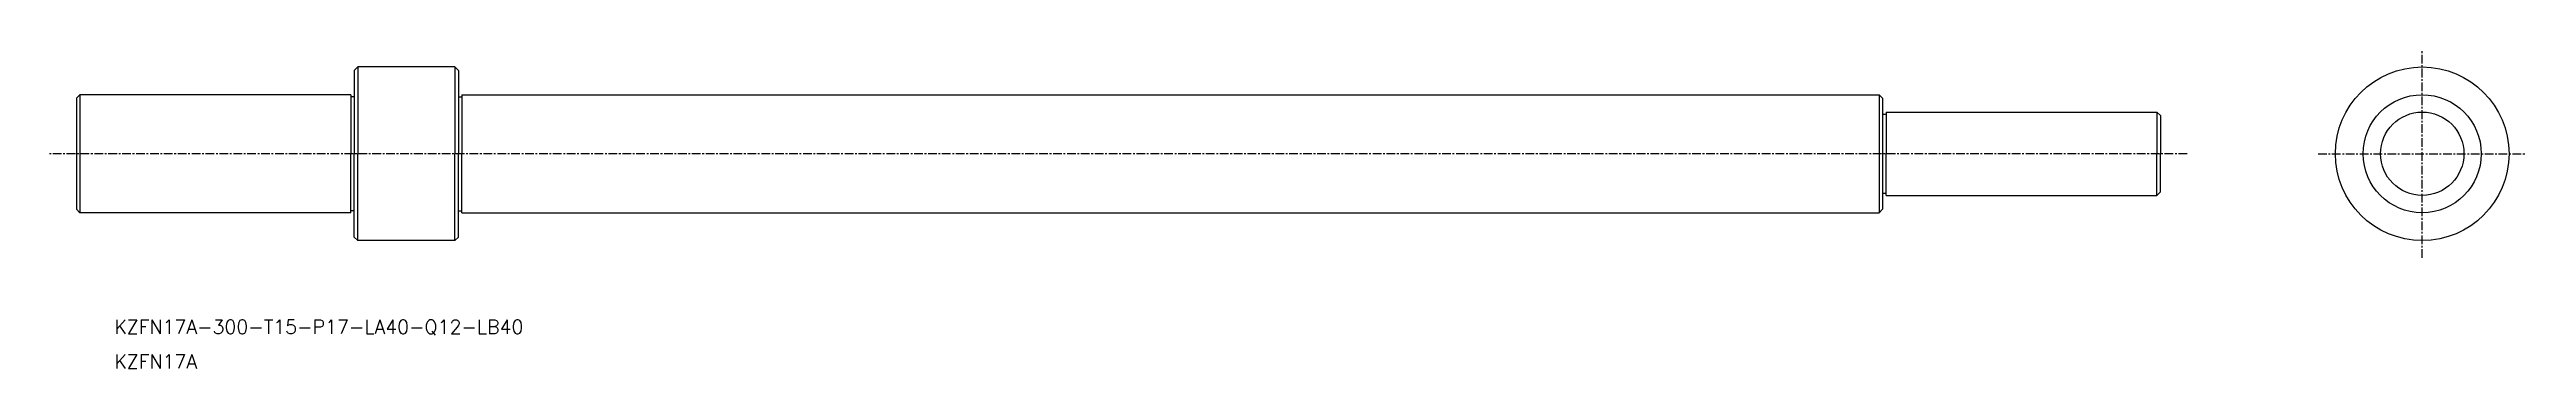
# Model space of a CAD drawing. Extents: x -21507 to -19844, y 30600 to 31865.
# Drawn here: x -21507.2 to -21150.7, y 31819.1 to 31865 of the extents above; entities outside this region: 1.
import ezdxf

# ---------------------------------------------------------------- set-up
doc = ezdxf.new("R2010")
doc.units = 0
doc.header["$PDMODE"] = 1
doc.linetypes.add('CENTER', pattern=[2, 1.25, -0.25, 0.25, -0.25])
doc.layers.get('0').update_dxf_attribs({"linetype": 'CONTINUOUS'})
doc.layers.add('CENTER', color=1, linetype='CENTER')
doc.styles.add('MISUMI', font='txt.shx')

msp = doc.modelspace()

# ---------------------------------------------------------------- linework, layer by layer
at = {"color": 7, "linetype": 'CONTINUOUS'}
for p, q in [((-21463.37, 31862.03), (-21462.87, 31862.53)), ((-21463.37, 31862.03), (-21463.37, 31850.03)), ((-21448.87, 31862.53), (-21462.87, 31862.53)), ((-21462.87, 31862.53), (-21462.87, 31850.03)), ((-21448.87, 31862.53), (-21448.87, 31850.03)), ((-21448.37, 31862.03), (-21448.87, 31862.53)), ((-21448.37, 31862.03), (-21448.37, 31850.03)), ((-21503.37, 31858.03), (-21502.87, 31858.53)), ((-21503.37, 31858.03), (-21503.37, 31842.03)), ((-21463.87, 31858.53), (-21502.87, 31858.53)), ((-21502.87, 31858.53), (-21502.87, 31841.53)), ((-21463.87, 31858.53), (-21463.87, 31850.03)), ((-21463.37, 31858.23), (-21463.87, 31858.23)), ((-21448.37, 31858.23), (-21447.87, 31858.23)), ((-21447.87, 31858.53), (-21447.87, 31850.03)), ((-21447.87, 31858.53), (-21243.87, 31858.53)), ((-21243.87, 31858.53), (-21243.87, 31841.53)), ((-21243.37, 31858.03), (-21243.87, 31858.53)), ((-21243.37, 31858.03), (-21243.37, 31842.03)), ((-21243.37, 31855.73), (-21242.87, 31855.73)), ((-21242.87, 31856.03), (-21203.87, 31856.03)), ((-21242.87, 31856.03), (-21242.87, 31850.03)), ((-21203.87, 31856.03), (-21203.87, 31850.03)), ((-21203.37, 31855.53), (-21203.87, 31856.03)), ((-21203.37, 31855.53), (-21203.37, 31850.03)), ((-21463.87, 31841.53), (-21463.87, 31850.03)), ((-21463.37, 31838.04), (-21463.37, 31850.04)), ((-21462.87, 31837.54), (-21462.87, 31850.04)), ((-21448.87, 31837.54), (-21448.87, 31850.04)), ((-21448.37, 31838.04), (-21448.37, 31850.04)), ((-21447.87, 31841.53), (-21447.87, 31850.03)), ((-21242.87, 31844.03), (-21242.87, 31850.03)), ((-21203.87, 31844.03), (-21203.87, 31850.03)), ((-21203.37, 31844.53), (-21203.37, 31850.03)), ((-21243.37, 31844.33), (-21242.87, 31844.33)), ((-21242.87, 31844.03), (-21203.87, 31844.03)), ((-21203.37, 31844.53), (-21203.87, 31844.03)), ((-21503.37, 31842.03), (-21502.87, 31841.53)), ((-21463.87, 31841.53), (-21502.87, 31841.53)), ((-21463.37, 31841.83), (-21463.87, 31841.83)), ((-21448.37, 31841.83), (-21447.87, 31841.83)), ((-21447.87, 31841.53), (-21243.87, 31841.53)), ((-21243.37, 31842.03), (-21243.87, 31841.53)), ((-21463.37, 31838.04), (-21462.87, 31837.54)), ((-21448.87, 31837.54), (-21462.87, 31837.54)), ((-21448.37, 31838.04), (-21448.87, 31837.54))]:
    msp.add_line(p, q, dxfattribs=at)
for radius in [12.5, 8.5, 6]:
    msp.add_circle((-21165.69, 31850.03), radius, dxfattribs=at)
msp.add_point((-19844.35, 30599.58), dxfattribs=at)
at = {"layer": 'CENTER', "color": 1, "linetype": 'CENTER'}
for p, q in [((-21165.69, 31835.03), (-21165.69, 31865.03)), ((-21199.52, 31850.03), (-21507.23, 31850.03)), ((-21180.69, 31850.03), (-21150.69, 31850.03))]:
    msp.add_line(p, q, dxfattribs=at)

# ---------------------------------------------------------------- texts
at = {"color": 7, "linetype": 'CONTINUOUS', "style": 'MISUMI'}
for s, p in [('KZFN17A-300-T15-P17-LA40-Q12-LB40', (-21497.91, 31824.11)), ('KZFN17A', (-21497.91, 31819.11))]:
    msp.add_text(s, height=2, dxfattribs=at).set_placement(p)

doc.saveas('drawing.dxf')
